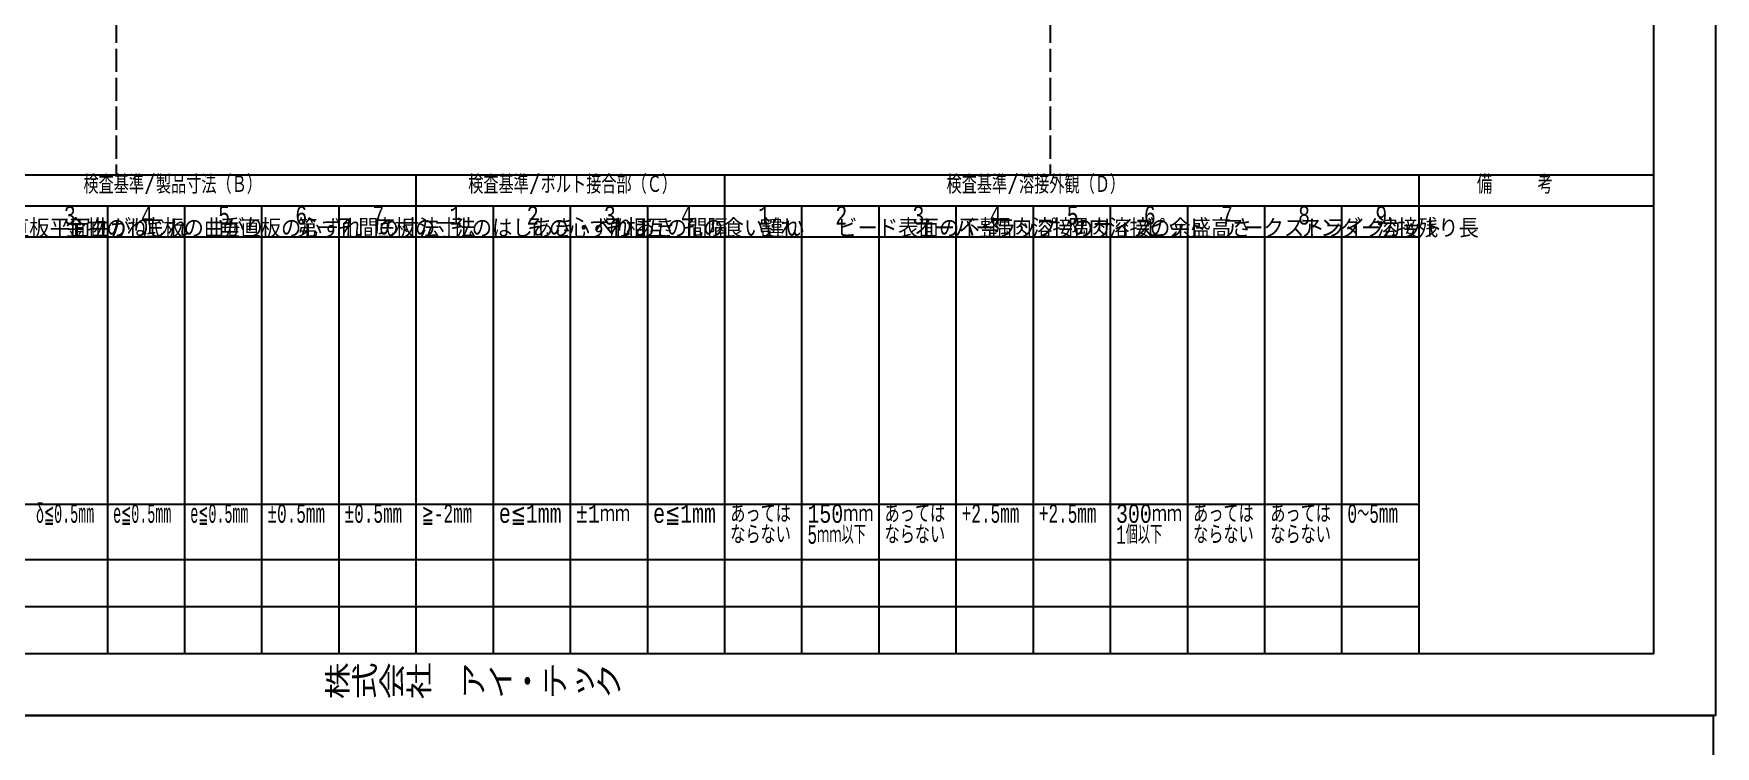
# Model space of a CAD drawing. Header units: millimetres. Extents: x 0 to 29624, y 0 to 14691.
# Drawn here: x 12376 to 14556, y 7088 to 8011 of the extents above; entities that cross this region are included whole.
import ezdxf
from ezdxf.enums import TextEntityAlignment as Align

# ---------------------------------------------------------------- set-up
doc = ezdxf.new("R2010")
doc.units = ezdxf.units.MM
doc.header["$LTSCALE"] = 5
doc.linetypes.add('DASHED', pattern=[7.5, 6, -1.5])
doc.layers.get('0').update_dxf_attribs({"color": 255})
for name, color, linetype in [('LAYER6', 7, 'Continuous'), ('寸法', 4, 'Continuous'), ('文字', 7, 'Continuous')]:
    doc.layers.add(name, color=color, linetype=linetype)
doc.styles.add('DLSTANDARD1', font='monotxt.shx', dxfattribs={"width": 0.6, "bigfont": 'extfont'})
doc.styles.get("Standard").update_dxf_attribs({"font": 'simplex.shx', "width": 0.7, "height": 2.5, "bigfont": '@extfont2.shx'})
doc.styles.add('TATEGAKI', font='txt', dxfattribs={"bigfont": 'bigfont.shx'})

msp = doc.modelspace()

# ---------------------------------------------------------------- linework, layer by layer
at = {"linetype": 'DASHED', "lineweight": -3}
for p, q in [((12482.899, 9304), (12482.899, 7828)), ((13693.799, 9304), (13693.799, 7828))]:
    msp.add_line(p, q, dxfattribs=at)
at = {"linetype": 'Continuous', "lineweight": -3}
for p, q in [((11272, 7828), (14476, 7828)), ((11272, 7788), (14476, 7788)), ((11272, 7748), (14172, 7748)), ((11272, 7401.709), (14172, 7401.709)), ((11272, 7329.936), (14172, 7329.936)), ((11272, 7268.968), (14172, 7268.968))]:
    msp.add_line(p, q, dxfattribs=at)
for points in [[(11192, 9504), (14556, 9504), (14556, 7128), (11192, 7128)], [(11272, 9424), (14476, 9424), (14476, 7208), (11272, 7208)], [(11189.183, 7128), (14553.183, 7128), (14553.183, 4752), (11189.183, 4752)]]:
    msp.add_lwpolyline(points, close=True, dxfattribs=at)
at = {"layer": '寸法', "linetype": 'Continuous'}
for p, q in [((12872, 7208), (12872, 7828)), ((13272, 7208), (13272, 7828)), ((14172, 7208), (14172, 7828)), ((12472, 7208), (12472, 7788)), ((12572, 7208), (12572, 7788)), ((12672, 7208), (12672, 7788)), ((12772, 7208), (12772, 7788)), ((12972, 7208), (12972, 7788)), ((13072, 7208), (13072, 7788)), ((13172, 7208), (13172, 7788)), ((13372, 7208), (13372, 7788)), ((13472, 7208), (13472, 7788)), ((13572, 7208), (13572, 7788)), ((13672, 7208), (13672, 7788)), ((13772, 7208), (13772, 7788)), ((13872, 7208), (13872, 7788)), ((13972, 7208), (13972, 7788)), ((14072, 7208), (14072, 7788))]:
    msp.add_line(p, q, dxfattribs=at)

# ---------------------------------------------------------------- texts
at = {"layer": 'LAYER6', "color": 0, "linetype": 'Continuous', "lineweight": -3, "width": 0.8}
msp.add_text('株式会社\u3000アイ・テック', height=40, dxfattribs=at).set_placement((12752.093, 7150.755))
at = {"layer": '文字', "color": 0, "linetype": 'Continuous', "ltscale": 6, "style": 'DLSTANDARD1'}
for s, width, p in [('検査基準/製品寸法（Ｂ）', 0.74375, (12440.562, 7796.574)), ('検査基準/ボルト接合部（Ｃ）', 0.74375, (12939.39, 7796.574)), ('検査基準/溶接外観（Ｄ）', 0.74375, (13559.439, 7796.574)), ('備\u3000\u3000\u3000考', 0.74375, (14247.016, 7796.574)), ('3', 0.74375, (12415.207, 7756.574)), ('4', 0.74375, (12515.207, 7756.574)), ('5', 0.74375, (12615.207, 7756.574)), ('6', 0.74375, (12715.207, 7756.574)), ('7', 0.74375, (12815.207, 7756.574)), ('1', 0.74375, (12915.207, 7756.574)), ('2', 0.74375, (13015.207, 7756.574)), ('3', 0.74375, (13115.207, 7756.574)), ('4', 0.74375, (13215.207, 7756.574)), ('1', 0.74375, (13315.207, 7756.574)), ('2', 0.74375, (13415.207, 7756.574)), ('3', 0.74375, (13515.207, 7756.574)), ('4', 0.74375, (13615.207, 7756.574)), ('5', 0.74375, (13715.207, 7756.574)), ('6', 0.74375, (13815.207, 7756.574)), ('7', 0.74375, (13915.207, 7756.574)), ('8', 0.74375, (14015.207, 7756.574)), ('δ≦0.5mm', 0.5, (12379.094, 7370.284)), ('e≦0.5mm', 0.5, (12479.094, 7370.284)), ('e≦0.5mm', 0.5, (12579.094, 7370.284)), ('±0.5mm', 0.6, (12679.094, 7370.284)), ('±0.5mm', 0.6, (12779.094, 7370.284)), ('≧-2mm', 0.6, (12879.094, 7370.284)), ('e≦1mm', 0.74375, (12979.094, 7370.284)), ('±1ｍｍ', 0.74375, (13079.094, 7370.284)), ('e≦1mm', 0.74375, (13179.094, 7370.284)), ('あっては', 0.74375, (13279.094, 7370.284)), ('150ｍｍ', 0.74375, (13379.094, 7370.284)), ('あっては', 0.74375, (13479.094, 7370.284)), ('+2.5mm', 0.6, (13579.094, 7370.284)), ('+2.5mm', 0.6, (13679.094, 7370.284)), ('300ｍｍ', 0.74375, (13779.094, 7370.284)), ('あっては', 0.74375, (13879.094, 7370.284)), ('あっては', 0.74375, (13979.094, 7370.284)), ('ならない', 0.74375, (13279.094, 7343.08)), ('5ｍｍ以下', 0.6, (13379.094, 7343.08)), ('ならない', 0.74375, (13479.094, 7343.08)), ('1個以下', 0.6, (13779.094, 7343.08)), ('ならない', 0.74375, (13879.094, 7343.08)), ('ならない', 0.74375, (13979.094, 7343.08))]:
    msp.add_text(s, height=24, dxfattribs=dict(at, width=width)).set_placement(p, align=Align.BOTTOM_LEFT)
at = {"layer": '文字', "color": 1, "linetype": 'Continuous', "ltscale": 6, "style": 'DLSTANDARD1'}
for s, width, p in [('9', 0.74375, (14115.207, 7756.574)), ('0～5mm', 0.6, (14079.094, 7370.284))]:
    msp.add_text(s, height=24, dxfattribs=dict(at, width=width)).set_placement(p, align=Align.BOTTOM_LEFT)
at = {"layer": '文字', "color": 0, "linetype": 'Continuous', "ltscale": 6, "style": 'TATEGAKI'}
for s, p in [('垂直板平面曲がり', (12317.476, 7739.673)), ('金物のねじれ', (12417.476, 7739.673)), ('底板の曲がり', (12517.476, 7739.673)), ('垂直板の心ずれ', (12617.476, 7739.673)), ('第一孔間の寸法', (12717.476, 7739.673)), ('底板の寸法', (12817.476, 7739.673)), ('孔のはしあき・へりあき', (12917.476, 7739.673)), ('孔の心ずれ', (13017.476, 7739.673)), ('孔相互の間隔', (13117.476, 7739.673)), ('孔の食い違い', (13217.476, 7739.673)), ('割れ', (13317.476, 7739.673)), ('ビード表面の不整', (13417.476, 7739.673)), ('オーバーラップ', (13517.476, 7739.673)), ('隅肉溶接のサイズ', (13617.476, 7739.673)), ('隅肉溶接の余盛高さ', (13717.476, 7739.673)), ('ピット', (13817.476, 7739.673)), ('アークストライク', (13917.476, 7739.673)), ('アンダーカット', (14017.476, 7739.673))]:
    msp.add_text(s, height=24, dxfattribs=at).set_placement(p, align=Align.BOTTOM_LEFT)
at = {"layer": '文字', "color": 1, "linetype": 'Continuous', "ltscale": 6, "style": 'TATEGAKI'}
msp.add_text('溶接残り長', height=24, dxfattribs=at).set_placement((14117.476, 7739.673), align=Align.BOTTOM_LEFT)

doc.saveas('drawing.dxf')
